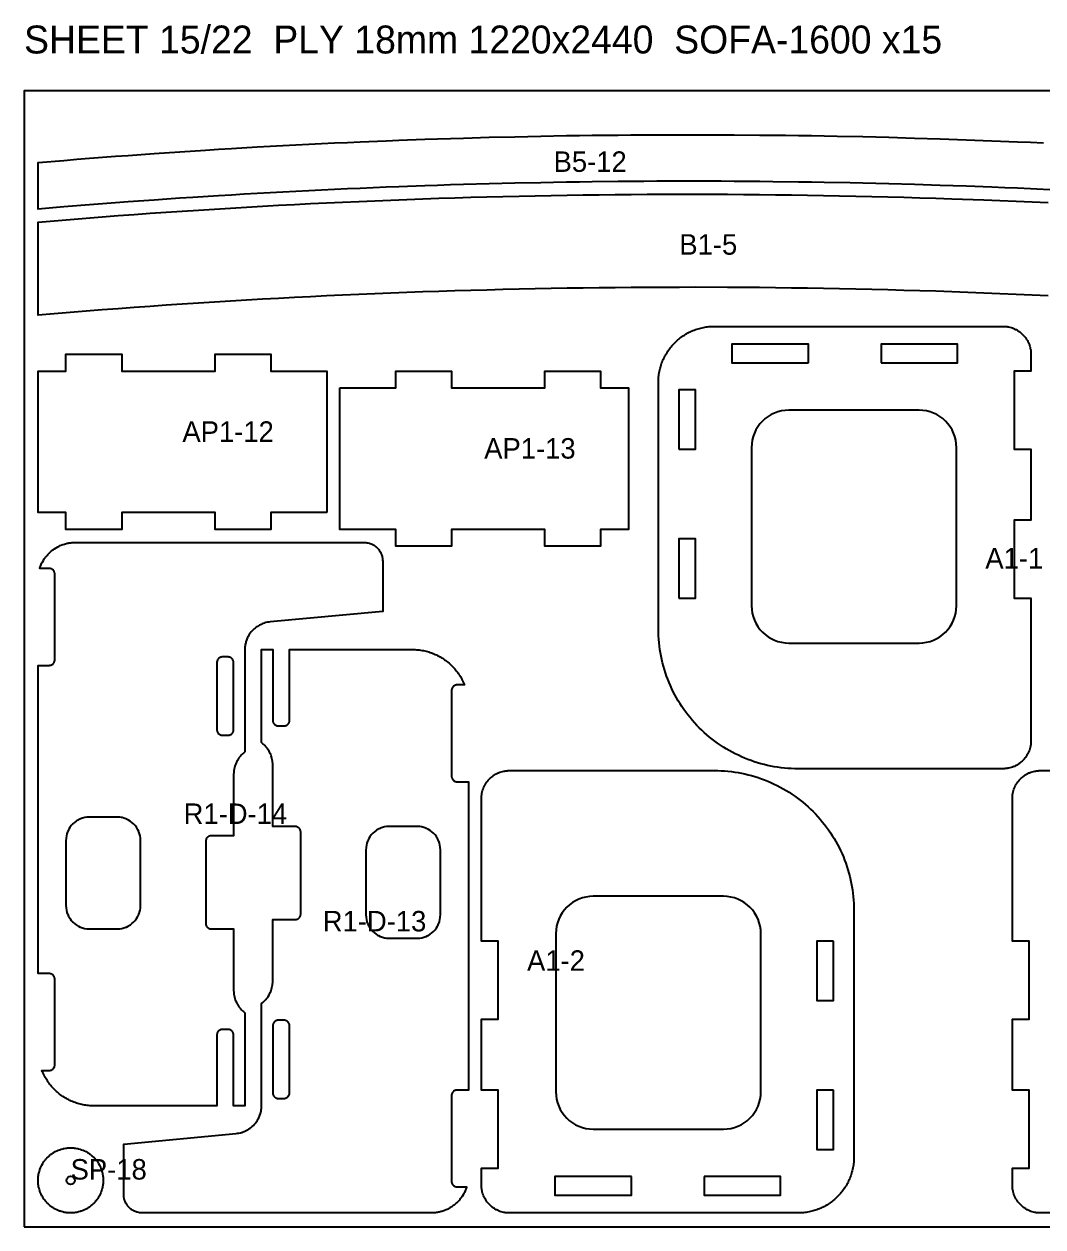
# Model space of a CAD drawing. Header units: millimetres. Extents: x 0 to 59980, y 0 to 1292.
# Drawn here: x 38360 to 39454, y 0 to 1292 of the extents above; entities that cross this region are included whole.
import ezdxf

# ---------------------------------------------------------------- set-up
doc = ezdxf.new("R2010")
doc.units = ezdxf.units.MM
for name, color, linetype in [('CUT_IN', 5, 'Continuous'), ('CUT_OUT', 1, 'Continuous'), ('DRILL', 3, 'Continuous'), ('LABEL', 7, 'Continuous'), ('SHEET', 8, 'Continuous')]:
    doc.layers.add(name, color=color, linetype=linetype)

msp = doc.modelspace()

# ---------------------------------------------------------------- linework, layer by layer
at = {"layer": 'CUT_IN'}
for points in [[(39202, 928), (39202, 948), (39120, 948), (39120, 928), (39202, 928)], [(39280, 928), (39362, 928), (39362, 948), (39280, 948), (39280, 928)], [(39063, 835), (39081, 835), (39081, 899), (39063, 899), (39063, 835)], [(39177.08, 876.81), (39173.2, 876.23), (39169.39, 875.28), (39165.69, 873.96), (39162.14, 872.28), (39158.78, 870.26), (39155.62, 867.92), (39152.72, 865.28), (39150.08, 862.38), (39147.74, 859.22), (39145.72, 855.86), (39144.04, 852.31), (39142.72, 848.61), (39141.77, 844.8), (39141.19, 840.92), (39141, 837), (39141, 667), (39141.19, 663.08), (39141.77, 659.2), (39142.72, 655.39), (39144.04, 651.69), (39145.72, 648.14), (39147.74, 644.78), (39150.08, 641.62), (39152.72, 638.72), (39155.62, 636.08), (39158.78, 633.74), (39162.14, 631.72), (39165.69, 630.04), (39169.39, 628.72), (39173.2, 627.77), (39177.08, 627.19), (39181, 627), (39321, 627), (39324.92, 627.19), (39328.8, 627.77), (39332.61, 628.72), (39336.31, 630.04), (39339.86, 631.72), (39343.22, 633.74), (39346.38, 636.08), (39349.28, 638.72), (39351.92, 641.62), (39354.26, 644.78), (39356.28, 648.14), (39357.96, 651.69), (39359.28, 655.39), (39360.23, 659.2), (39360.81, 663.08), (39361, 667), (39361, 837), (39360.81, 840.92), (39360.23, 844.8), (39359.28, 848.61), (39357.96, 852.31), (39356.28, 855.86), (39354.26, 859.22), (39351.92, 862.38), (39349.28, 865.28), (39346.38, 867.92), (39343.22, 870.26), (39339.86, 872.28), (39336.31, 873.96), (39332.61, 875.28), (39328.8, 876.23), (39324.92, 876.81), (39321, 877), (39181, 877), (39177.08, 876.81)], [(39063, 675), (39081, 675), (39081, 739), (39063, 739), (39063, 675)], [(38579.88, 528.07), (38580.46, 528.19), (38581.02, 528.36), (38581.57, 528.59), (38582.08, 528.86), (38582.57, 529.19), (38582.81, 529.37), (38583.03, 529.56), (38583.45, 529.98), (38583.64, 530.2), (38583.99, 530.68), (38584.29, 531.18), (38584.54, 531.71), (38584.74, 532.27), (38584.82, 532.55), (38584.94, 533.13), (38584.97, 533.42), (38585, 534.01), (38585, 606.01), (38584.97, 606.6), (38584.94, 606.89), (38584.82, 607.47), (38584.65, 608.03), (38584.54, 608.31), (38584.29, 608.84), (38584.15, 609.09), (38583.82, 609.58), (38583.64, 609.82), (38583.45, 610.04), (38583.03, 610.46), (38582.81, 610.65), (38582.33, 611), (38582.08, 611.16), (38581.83, 611.3), (38581.3, 611.55), (38581.02, 611.66), (38580.46, 611.83), (38579.88, 611.95), (38579.29, 612), (38573, 612.01), (38572.41, 611.98), (38572.12, 611.95), (38571.54, 611.83), (38570.98, 611.66), (38570.43, 611.43), (38569.92, 611.16), (38569.67, 611), (38569.19, 610.65), (38568.97, 610.46), (38568.76, 610.25), (38568.55, 610.04), (38568.36, 609.82), (38568.01, 609.34), (38567.85, 609.09), (38567.58, 608.58), (38567.35, 608.03), (38567.18, 607.47), (38567.06, 606.89), (38567.03, 606.6), (38567, 606.01), (38567, 534.01), (38567.03, 533.42), (38567.06, 533.13), (38567.18, 532.55), (38567.35, 531.99), (38567.46, 531.71), (38567.71, 531.18), (38568.01, 530.68), (38568.36, 530.2), (38568.55, 529.98), (38568.97, 529.56), (38569.19, 529.37), (38569.67, 529.02), (38569.92, 528.86), (38570.43, 528.59), (38570.98, 528.36), (38571.54, 528.19), (38572.12, 528.07), (38572.41, 528.04), (38573, 528.01), (38579, 528.01), (38579.59, 528.04), (38579.88, 528.07)], [(38471.78, 322.97), (38472.04, 323.11), (38473.64, 324.07), (38474.13, 324.4), (38475.86, 325.69), (38477.46, 327.13), (38477.88, 327.55), (38479.32, 329.15), (38480.78, 331.12), (38481.9, 332.97), (38482.17, 333.49), (38483.09, 335.45), (38483.2, 335.72), (38483.92, 337.75), (38484, 338.04), (38484.51, 340.13), (38484.84, 342.27), (38484.89, 342.85), (38485, 345.16), (38485, 414.86), (38484.87, 417.46), (38484.84, 417.75), (38484.51, 419.89), (38483.92, 422.27), (38483.2, 424.3), (38483.09, 424.57), (38482.17, 426.53), (38481.9, 427.05), (38480.94, 428.65), (38480.61, 429.14), (38479.32, 430.87), (38477.88, 432.47), (38477.46, 432.89), (38475.86, 434.33), (38473.89, 435.79), (38472.04, 436.91), (38471.52, 437.18), (38469.83, 437.98), (38469.29, 438.21), (38467.26, 438.93), (38465.16, 439.46), (38464.59, 439.57), (38462.74, 439.85), (38462.16, 439.9), (38459.85, 440.01), (38430.15, 440.01), (38427.55, 439.88), (38427.26, 439.85), (38425.12, 439.52), (38422.74, 438.93), (38420.71, 438.21), (38420.44, 438.1), (38418.48, 437.18), (38417.96, 436.91), (38416.36, 435.95), (38415.87, 435.62), (38414.14, 434.33), (38412.54, 432.89), (38412.12, 432.47), (38410.68, 430.87), (38409.22, 428.9), (38408.1, 427.05), (38407.83, 426.53), (38406.91, 424.57), (38406.8, 424.3), (38406.08, 422.27), (38406, 421.98), (38405.49, 419.89), (38405.16, 417.75), (38405.11, 417.17), (38405, 414.86), (38405, 345.16), (38405.13, 342.56), (38405.16, 342.27), (38405.49, 340.13), (38406.08, 337.75), (38406.8, 335.72), (38406.91, 335.45), (38407.83, 333.49), (38408.1, 332.97), (38409.06, 331.37), (38409.39, 330.88), (38410.68, 329.15), (38412.12, 327.55), (38412.54, 327.13), (38414.14, 325.69), (38416.11, 324.23), (38417.96, 323.11), (38418.48, 322.84), (38420.17, 322.04), (38420.71, 321.81), (38422.74, 321.09), (38424.84, 320.56), (38425.41, 320.45), (38427.26, 320.17), (38427.84, 320.12), (38430.15, 320.01), (38459.85, 320.01), (38462.45, 320.14), (38462.74, 320.17), (38464.88, 320.5), (38467.26, 321.09), (38469.29, 321.81), (38469.83, 322.04), (38471.78, 322.97)], [(38740.22, 427.03), (38739.96, 426.89), (38738.36, 425.93), (38737.87, 425.6), (38736.14, 424.31), (38734.54, 422.87), (38734.12, 422.45), (38732.68, 420.85), (38731.22, 418.88), (38730.1, 417.03), (38729.83, 416.51), (38728.91, 414.55), (38728.8, 414.28), (38728.08, 412.25), (38728, 411.96), (38727.49, 409.87), (38727.16, 407.73), (38727.11, 407.15), (38727, 404.84), (38727, 335.14), (38727.13, 332.54), (38727.16, 332.25), (38727.49, 330.11), (38728.08, 327.73), (38728.8, 325.7), (38728.91, 325.43), (38729.83, 323.47), (38730.1, 322.95), (38731.06, 321.35), (38731.39, 320.86), (38732.68, 319.13), (38734.12, 317.53), (38734.54, 317.11), (38736.14, 315.67), (38738.11, 314.21), (38739.96, 313.09), (38740.48, 312.82), (38742.17, 312.02), (38742.71, 311.79), (38744.74, 311.07), (38746.84, 310.54), (38747.41, 310.43), (38749.26, 310.15), (38749.84, 310.1), (38752.15, 309.99), (38781.85, 309.99), (38784.45, 310.12), (38784.74, 310.15), (38786.88, 310.48), (38789.26, 311.07), (38791.29, 311.79), (38791.56, 311.9), (38793.52, 312.82), (38794.04, 313.09), (38795.64, 314.05), (38796.13, 314.38), (38797.86, 315.67), (38799.46, 317.11), (38799.88, 317.53), (38801.32, 319.13), (38802.78, 321.1), (38803.9, 322.95), (38804.17, 323.47), (38805.09, 325.43), (38805.2, 325.7), (38805.92, 327.73), (38806, 328.02), (38806.51, 330.11), (38806.84, 332.25), (38806.89, 332.83), (38807, 335.14), (38807, 404.84), (38806.87, 407.44), (38806.84, 407.73), (38806.51, 409.87), (38805.92, 412.25), (38805.2, 414.28), (38805.09, 414.55), (38804.17, 416.51), (38803.9, 417.03), (38802.94, 418.63), (38802.61, 419.12), (38801.32, 420.85), (38799.88, 422.45), (38799.46, 422.87), (38797.86, 424.31), (38795.89, 425.77), (38794.04, 426.89), (38793.52, 427.16), (38791.83, 427.96), (38791.29, 428.19), (38789.26, 428.91), (38787.16, 429.44), (38786.59, 429.55), (38784.74, 429.83), (38784.16, 429.88), (38781.85, 429.99), (38752.15, 429.99), (38749.55, 429.86), (38749.26, 429.83), (38747.12, 429.5), (38744.74, 428.91), (38742.71, 428.19), (38742.17, 427.96), (38740.22, 427.03)], [(39114.92, 105.19), (39118.8, 105.77), (39122.61, 106.72), (39126.31, 108.04), (39129.86, 109.72), (39133.22, 111.74), (39136.38, 114.08), (39139.28, 116.72), (39141.92, 119.62), (39144.26, 122.78), (39146.28, 126.14), (39147.96, 129.69), (39149.28, 133.39), (39150.23, 137.2), (39150.81, 141.08), (39151, 145), (39151, 315), (39150.81, 318.92), (39150.23, 322.8), (39149.28, 326.61), (39147.96, 330.31), (39146.28, 333.86), (39144.26, 337.22), (39141.92, 340.38), (39139.28, 343.28), (39136.38, 345.92), (39133.22, 348.26), (39129.86, 350.28), (39126.31, 351.96), (39122.61, 353.28), (39118.8, 354.23), (39114.92, 354.81), (39111, 355), (38971, 355), (38967.08, 354.81), (38963.2, 354.23), (38959.39, 353.28), (38955.69, 351.96), (38952.14, 350.28), (38948.78, 348.26), (38945.62, 345.92), (38942.72, 343.28), (38940.08, 340.38), (38937.74, 337.22), (38935.72, 333.86), (38934.04, 330.31), (38932.72, 326.61), (38931.77, 322.8), (38931.19, 318.92), (38931, 315), (38931, 145), (38931.19, 141.08), (38931.77, 137.2), (38932.72, 133.39), (38934.04, 129.69), (38935.72, 126.14), (38937.74, 122.78), (38940.08, 119.62), (38942.72, 116.72), (38945.62, 114.08), (38948.78, 111.74), (38952.14, 109.72), (38955.69, 108.04), (38959.39, 106.72), (38963.2, 105.77), (38967.08, 105.19), (38971, 105), (39111, 105), (39114.92, 105.19)], [(39229, 307), (39211, 307), (39211, 243), (39229, 243), (39229, 307)], [(38632.12, 221.93), (38631.54, 221.81), (38630.98, 221.64), (38630.43, 221.41), (38629.92, 221.14), (38629.43, 220.81), (38629.19, 220.63), (38628.97, 220.44), (38628.55, 220.02), (38628.36, 219.8), (38628.01, 219.32), (38627.71, 218.82), (38627.46, 218.29), (38627.26, 217.73), (38627.18, 217.45), (38627.06, 216.87), (38627.03, 216.58), (38627, 215.99), (38627, 143.99), (38627.03, 143.4), (38627.06, 143.11), (38627.18, 142.53), (38627.35, 141.97), (38627.46, 141.69), (38627.71, 141.16), (38627.85, 140.91), (38628.18, 140.42), (38628.36, 140.18), (38628.55, 139.96), (38628.97, 139.54), (38629.19, 139.35), (38629.67, 139), (38629.92, 138.84), (38630.17, 138.7), (38630.7, 138.45), (38630.98, 138.34), (38631.54, 138.17), (38632.12, 138.05), (38632.71, 138), (38639, 137.99), (38639.59, 138.02), (38639.88, 138.05), (38640.46, 138.17), (38641.02, 138.34), (38641.57, 138.57), (38642.08, 138.84), (38642.33, 139), (38642.81, 139.35), (38643.03, 139.54), (38643.24, 139.75), (38643.45, 139.96), (38643.64, 140.18), (38643.99, 140.66), (38644.15, 140.91), (38644.42, 141.42), (38644.65, 141.97), (38644.82, 142.53), (38644.94, 143.11), (38644.97, 143.4), (38645, 143.99), (38645, 215.99), (38644.97, 216.58), (38644.94, 216.87), (38644.82, 217.45), (38644.65, 218.01), (38644.54, 218.29), (38644.29, 218.82), (38643.99, 219.32), (38643.64, 219.8), (38643.45, 220.02), (38643.03, 220.44), (38642.81, 220.63), (38642.33, 220.98), (38642.08, 221.14), (38641.57, 221.41), (38641.02, 221.64), (38640.46, 221.81), (38639.88, 221.93), (38639.59, 221.96), (38639, 221.99), (38633, 221.99), (38632.41, 221.96), (38632.12, 221.93)], [(39229, 147), (39211, 147), (39211, 83), (39229, 83), (39229, 147)], [(39012, 54), (38930, 54), (38930, 34), (39012, 34), (39012, 54)], [(39090, 54), (39090, 34), (39172, 34), (39172, 54), (39090, 54)]]:
    msp.add_lwpolyline(points, close=True, dxfattribs=at)
at = {"layer": 'CUT_OUT'}
for points in [[(39468.16, 1113.31), (39440.49, 1114.6), (39426.65, 1115.21), (39412.81, 1115.79), (39398.98, 1116.35), (39371.3, 1117.41), (39343.62, 1118.37), (39315.95, 1119.24), (39288.27, 1120.01), (39274.44, 1120.36), (39260.6, 1120.69), (39246.76, 1120.99), (39219.09, 1121.53), (39205.25, 1121.77), (39191.41, 1121.98), (39163.74, 1122.33), (39149.9, 1122.47), (39136.06, 1122.58), (39122.23, 1122.68), (39108.39, 1122.75), (39080.71, 1122.82), (39066.88, 1122.82), (39039.2, 1122.75), (39025.36, 1122.68), (39011.52, 1122.58), (38997.69, 1122.46), (38970.01, 1122.16), (38956.17, 1121.97), (38942.34, 1121.76), (38928.5, 1121.52), (38914.66, 1121.27), (38886.99, 1120.68), (38859.31, 1120), (38831.64, 1119.22), (38817.8, 1118.8), (38803.96, 1118.36), (38790.12, 1117.89), (38762.45, 1116.88), (38748.61, 1116.34), (38720.94, 1115.19), (38707.1, 1114.58), (38679.42, 1113.29), (38665.59, 1112.61), (38651.75, 1111.9), (38637.91, 1111.18), (38624.08, 1110.43), (38596.4, 1108.85), (38582.56, 1108.03), (38568.72, 1107.19), (38541.05, 1105.43), (38527.21, 1104.52), (38513.38, 1103.58), (38499.54, 1102.62), (38471.86, 1100.62), (38458.03, 1099.59), (38444.19, 1098.53), (38430.35, 1097.46), (38402.67, 1095.23), (38375, 1092.91), (38375, 1142.91), (38402.67, 1145.23), (38416.51, 1146.35), (38430.35, 1147.46), (38458.03, 1149.59), (38471.86, 1150.62), (38499.54, 1152.62), (38527.21, 1154.52), (38554.89, 1156.32), (38568.72, 1157.19), (38582.56, 1158.03), (38610.24, 1159.65), (38624.08, 1160.43), (38637.91, 1161.18), (38665.59, 1162.61), (38679.42, 1163.29), (38693.26, 1163.94), (38707.1, 1164.58), (38720.94, 1165.19), (38748.61, 1166.34), (38762.45, 1166.88), (38790.12, 1167.89), (38803.96, 1168.36), (38817.8, 1168.8), (38831.64, 1169.22), (38859.31, 1170), (38886.99, 1170.68), (38914.66, 1171.27), (38942.34, 1171.76), (38956.17, 1171.97), (38970.01, 1172.16), (38997.69, 1172.46), (39011.52, 1172.58), (39025.36, 1172.68), (39039.2, 1172.75), (39053.04, 1172.79), (39066.88, 1172.82), (39080.71, 1172.82), (39108.39, 1172.75), (39122.23, 1172.68), (39149.9, 1172.47), (39163.74, 1172.33), (39177.58, 1172.16), (39191.41, 1171.98), (39205.25, 1171.77), (39219.09, 1171.53), (39232.92, 1171.27), (39260.6, 1170.69), (39274.44, 1170.36), (39288.27, 1170.01), (39315.95, 1169.24), (39343.62, 1168.37), (39371.3, 1167.41), (39398.98, 1166.35), (39426.65, 1165.21), (39440.49, 1164.6), (39454.32, 1163.96)], [(39459.39, 999.82), (39442.18, 1000.61), (39424.96, 1001.37), (39407.75, 1002.09), (39390.54, 1002.78), (39356.11, 1004.04), (39338.9, 1004.61), (39321.69, 1005.15), (39304.48, 1005.66), (39287.26, 1006.13), (39270.05, 1006.56), (39252.84, 1006.95), (39235.62, 1007.31), (39218.41, 1007.63), (39201.2, 1007.92), (39183.99, 1008.17), (39166.77, 1008.38), (39149.56, 1008.56), (39132.35, 1008.7), (39115.14, 1008.81), (39080.71, 1008.91), (39063.5, 1008.9), (39046.29, 1008.86), (39029.08, 1008.79), (39011.86, 1008.67), (38994.65, 1008.52), (38977.44, 1008.34), (38960.23, 1008.12), (38943.01, 1007.86), (38925.8, 1007.57), (38891.38, 1006.87), (38874.16, 1006.46), (38856.95, 1006.03), (38839.74, 1005.55), (38822.52, 1005.04), (38805.31, 1004.49), (38788.1, 1003.91), (38753.67, 1002.63), (38719.25, 1001.21), (38702.04, 1000.44), (38684.83, 999.64), (38667.61, 998.8), (38650.4, 997.92), (38633.19, 997.01), (38615.97, 996.07), (38598.76, 995.08), (38581.55, 994.06), (38564.34, 993.01), (38547.12, 991.91), (38529.91, 990.79), (38512.7, 989.62), (38495.49, 988.42), (38478.28, 987.18), (38461.06, 985.91), (38443.85, 984.6), (38426.64, 983.25), (38409.42, 981.87), (38392.21, 980.45), (38375, 979), (38375, 1079), (38392.21, 1080.45), (38409.42, 1081.87), (38426.64, 1083.25), (38443.85, 1084.6), (38461.06, 1085.91), (38478.28, 1087.18), (38495.49, 1088.42), (38512.7, 1089.62), (38529.91, 1090.79), (38547.12, 1091.91), (38564.34, 1093.01), (38581.55, 1094.06), (38598.76, 1095.08), (38615.97, 1096.07), (38633.19, 1097.01), (38650.4, 1097.92), (38667.61, 1098.8), (38684.83, 1099.64), (38702.04, 1100.44), (38719.25, 1101.21), (38753.67, 1102.63), (38788.1, 1103.91), (38805.31, 1104.49), (38822.52, 1105.04), (38839.74, 1105.55), (38856.95, 1106.03), (38874.16, 1106.46), (38891.38, 1106.87), (38925.8, 1107.57), (38943.01, 1107.86), (38960.23, 1108.12), (38977.44, 1108.34), (38994.65, 1108.52), (39011.86, 1108.67), (39029.08, 1108.79), (39046.29, 1108.86), (39063.5, 1108.9), (39080.71, 1108.91), (39115.14, 1108.81), (39132.35, 1108.7), (39149.56, 1108.56), (39166.77, 1108.38), (39183.99, 1108.17), (39201.2, 1107.92), (39218.41, 1107.63), (39235.62, 1107.31), (39252.84, 1106.95), (39270.05, 1106.56), (39287.26, 1106.13), (39304.48, 1105.66), (39321.69, 1105.15), (39338.9, 1104.61), (39356.11, 1104.04), (39390.54, 1102.78), (39407.75, 1102.09), (39424.96, 1101.37), (39442.18, 1100.61), (39459.39, 1099.82)], [(39761, 15), (39450.26, 15.01), (39448.79, 15.08), (39448.06, 15.14), (39446.6, 15.32), (39445.87, 15.44), (39445.15, 15.58), (39443.71, 15.9), (39442.29, 16.29), (39440.89, 16.75), (39439.52, 17.28), (39438.84, 17.57), (39438.17, 17.88), (39437.51, 18.2), (39436.86, 18.54), (39435.58, 19.27), (39434.95, 19.65), (39434.33, 20.06), (39433.13, 20.9), (39432.54, 21.35), (39431.4, 22.28), (39430.31, 23.27), (39429.27, 24.31), (39428.28, 25.4), (39427.35, 26.54), (39426.9, 27.13), (39426.47, 27.73), (39425.65, 28.95), (39424.9, 30.21), (39424.54, 30.86), (39424.2, 31.51), (39423.88, 32.17), (39423.57, 32.84), (39423.28, 33.52), (39422.75, 34.89), (39422.51, 35.59), (39422.29, 36.29), (39421.9, 37.71), (39421.73, 38.43), (39421.44, 39.87), (39421.32, 40.6), (39421.14, 42.06), (39421.08, 42.79), (39421.01, 44.26), (39421, 63), (39439, 63), (39439, 147), (39421, 147), (39421, 223), (39439, 223), (39439, 307), (39421, 307), (39421, 460), (39421.01, 460.74), (39421.08, 462.21), (39421.08, 462.21), (39421.14, 462.94), (39421.32, 464.4), (39421.44, 465.13), (39421.58, 465.85), (39421.9, 467.29), (39422.29, 468.71), (39422.75, 470.11), (39423.28, 471.48), (39423.57, 472.16), (39424.2, 473.49), (39424.54, 474.14), (39425.27, 475.42), (39425.65, 476.05), (39426.06, 476.67), (39426.9, 477.87), (39427.35, 478.46), (39428.28, 479.6), (39429.27, 480.69), (39430.31, 481.73), (39431.4, 482.72), (39432.54, 483.65), (39433.13, 484.1), (39433.73, 484.53), (39434.95, 485.35), (39436.21, 486.1), (39437.51, 486.8), (39438.84, 487.43), (39439.52, 487.72), (39440.89, 488.25), (39442.29, 488.71), (39443.71, 489.1), (39445.15, 489.42), (39445.87, 489.56), (39446.6, 489.68), (39448.06, 489.86), (39448.79, 489.92), (39449.53, 489.96), (39450.26, 489.99), (39451, 490), (39671, 490)]]:
    msp.add_lwpolyline(points, dxfattribs=at)
for points in [[(39440.92, 519.79), (39440.86, 519.06), (39440.68, 517.6), (39440.56, 516.87), (39440.42, 516.15), (39440.1, 514.71), (39439.71, 513.29), (39439.25, 511.89), (39438.72, 510.52), (39438.43, 509.84), (39437.8, 508.51), (39437.46, 507.86), (39436.73, 506.58), (39436.35, 505.95), (39435.94, 505.33), (39435.1, 504.13), (39434.65, 503.54), (39433.72, 502.4), (39432.73, 501.31), (39431.69, 500.27), (39430.6, 499.28), (39429.46, 498.35), (39428.87, 497.9), (39428.27, 497.47), (39427.05, 496.65), (39425.79, 495.9), (39424.49, 495.2), (39423.16, 494.57), (39422.48, 494.28), (39421.11, 493.75), (39419.71, 493.29), (39418.29, 492.9), (39416.85, 492.58), (39416.13, 492.44), (39415.4, 492.32), (39413.94, 492.14), (39413.21, 492.08), (39412.47, 492.04), (39411.74, 492.01), (39411, 492), (39191, 492), (39187.32, 492.05), (39183.64, 492.18), (39179.97, 492.41), (39176.3, 492.72), (39172.64, 493.13), (39168.99, 493.62), (39165.36, 494.21), (39161.74, 494.88), (39158.13, 495.64), (39154.55, 496.5), (39150.99, 497.43), (39147.46, 498.46), (39143.95, 499.57), (39140.47, 500.77), (39137.02, 502.05), (39133.6, 503.42), (39130.21, 504.87), (39126.87, 506.4), (39123.56, 508.02), (39120.29, 509.71), (39117.07, 511.49), (39113.88, 513.34), (39110.75, 515.27), (39107.66, 517.28), (39104.63, 519.36), (39101.65, 521.52), (39098.72, 523.75), (39095.84, 526.05), (39093.02, 528.42), (39090.27, 530.86), (39087.57, 533.36), (39084.93, 535.93), (39082.36, 538.57), (39079.86, 541.27), (39077.42, 544.02), (39075.05, 546.84), (39072.75, 549.72), (39070.52, 552.65), (39068.36, 555.63), (39066.28, 558.66), (39064.27, 561.75), (39062.34, 564.88), (39060.49, 568.07), (39058.71, 571.29), (39057.02, 574.56), (39055.4, 577.87), (39053.87, 581.21), (39052.42, 584.6), (39051.05, 588.02), (39049.77, 591.47), (39048.57, 594.95), (39047.46, 598.46), (39046.43, 601.99), (39045.5, 605.55), (39044.64, 609.13), (39043.88, 612.74), (39043.21, 616.36), (39042.62, 619.99), (39042.13, 623.64), (39041.72, 627.3), (39041.41, 630.97), (39041.18, 634.64), (39041.05, 638.32), (39041, 642), (39041, 907), (39041.02, 908.47), (39041.07, 909.94), (39041.16, 911.41), (39041.29, 912.88), (39041.45, 914.34), (39041.65, 915.8), (39041.88, 917.26), (39042.15, 918.71), (39042.46, 920.15), (39042.8, 921.58), (39043.17, 923), (39043.58, 924.42), (39044.03, 925.82), (39044.51, 927.21), (39045.02, 928.59), (39045.57, 929.96), (39046.15, 931.31), (39046.76, 932.65), (39047.41, 933.98), (39048.08, 935.28), (39048.79, 936.57), (39049.54, 937.85), (39050.31, 939.1), (39051.11, 940.33), (39051.94, 941.55), (39052.81, 942.74), (39053.7, 943.91), (39054.62, 945.06), (39055.57, 946.19), (39056.54, 947.29), (39057.55, 948.37), (39058.57, 949.43), (39059.63, 950.45), (39060.71, 951.46), (39061.81, 952.43), (39062.94, 953.38), (39064.09, 954.3), (39065.26, 955.19), (39066.45, 956.06), (39067.67, 956.89), (39068.9, 957.69), (39070.15, 958.46), (39071.43, 959.21), (39072.72, 959.92), (39074.02, 960.59), (39075.35, 961.24), (39076.69, 961.85), (39078.04, 962.43), (39079.41, 962.98), (39080.79, 963.49), (39082.18, 963.97), (39083.58, 964.42), (39085, 964.83), (39086.42, 965.2), (39087.85, 965.54), (39089.29, 965.85), (39090.74, 966.12), (39092.2, 966.35), (39093.66, 966.55), (39095.12, 966.71), (39096.59, 966.84), (39098.06, 966.93), (39099.53, 966.98), (39101, 967), (39411.74, 966.99), (39413.21, 966.92), (39413.94, 966.86), (39415.4, 966.68), (39416.13, 966.56), (39416.85, 966.42), (39418.29, 966.1), (39419.71, 965.71), (39421.11, 965.25), (39422.48, 964.72), (39423.16, 964.43), (39423.83, 964.12), (39424.49, 963.8), (39425.14, 963.46), (39426.42, 962.73), (39427.05, 962.35), (39427.67, 961.94), (39428.87, 961.1), (39429.46, 960.65), (39430.6, 959.72), (39431.69, 958.73), (39432.73, 957.69), (39433.72, 956.6), (39434.65, 955.46), (39435.1, 954.87), (39435.53, 954.27), (39436.35, 953.05), (39437.1, 951.79), (39437.46, 951.14), (39437.8, 950.49), (39438.12, 949.83), (39438.43, 949.16), (39438.72, 948.48), (39439.25, 947.11), (39439.49, 946.41), (39439.71, 945.71), (39440.1, 944.29), (39440.27, 943.57), (39440.56, 942.13), (39440.68, 941.4), (39440.86, 939.94), (39440.92, 939.21), (39440.99, 937.74), (39441, 919), (39423, 919), (39423, 835), (39441, 835), (39441, 759), (39423, 759), (39423, 675), (39441, 675), (39441, 522), (39440.99, 521.26), (39440.92, 519.79)], [(38685, 767), (38625, 767), (38625, 749), (38565, 749), (38565, 767), (38465, 767), (38465, 749), (38405, 749), (38405, 767), (38375, 767), (38375, 919), (38405, 919), (38405, 937), (38465, 937), (38465, 919), (38565, 919), (38565, 937), (38625, 937), (38625, 919), (38685, 919), (38685, 767)], [(38699, 901), (38759, 901), (38759, 919), (38819, 919), (38819, 901), (38919, 901), (38919, 919), (38979, 919), (38979, 901), (39009, 901), (39009, 749), (38979, 749), (38979, 731), (38919, 731), (38919, 749), (38819, 749), (38819, 731), (38759, 731), (38759, 749), (38699, 749), (38699, 901)], [(38622.88, 649.47), (38621.42, 649.23), (38619.69, 648.85), (38618.55, 648.54), (38618.27, 648.45), (38616.87, 647.99), (38615.76, 647.57), (38614.41, 646.98), (38612.82, 646.19), (38611.54, 645.46), (38610.54, 644.83), (38609.32, 643.99), (38608.15, 643.09), (38607.02, 642.13), (38605.74, 640.91), (38604.92, 640.06), (38603.95, 638.95), (38602.85, 637.55), (38602.17, 636.59), (38601.37, 635.35), (38600.64, 634.07), (38599.97, 632.75), (38599.24, 631.13), (38598.82, 630.03), (38598.26, 628.35), (38597.94, 627.21), (38597.55, 625.48), (38597.35, 624.31), (38597.13, 622.56), (38597.03, 621.08), (38597, 619.83), (38596.99, 510.02), (38595.55, 508.85), (38594.48, 507.89), (38593.45, 506.89), (38592.29, 505.62), (38591.38, 504.51), (38590.69, 503.59), (38589.88, 502.41), (38588.98, 500.94), (38588.43, 499.94), (38587.68, 498.39), (38587.22, 497.34), (38586.71, 496), (38586.27, 494.64), (38585.82, 492.98), (38585.52, 491.57), (38585.29, 490.16), (38585.15, 489.02), (38585.04, 487.59), (38585, 486.09), (38585, 420.01), (38561, 420.01), (38560.41, 419.98), (38560.12, 419.95), (38559.54, 419.83), (38558.98, 419.66), (38558.43, 419.43), (38557.92, 419.16), (38557.67, 419), (38557.19, 418.65), (38556.97, 418.46), (38556.76, 418.25), (38556.55, 418.04), (38556.36, 417.82), (38556.01, 417.34), (38555.85, 417.09), (38555.58, 416.58), (38555.35, 416.03), (38555.18, 415.47), (38555.06, 414.89), (38555.03, 414.6), (38555, 414.01), (38555, 326.01), (38555.03, 325.42), (38555.06, 325.13), (38555.18, 324.55), (38555.26, 324.27), (38555.46, 323.71), (38555.71, 323.18), (38555.85, 322.93), (38556.01, 322.68), (38556.36, 322.2), (38556.55, 321.98), (38556.97, 321.56), (38557.19, 321.37), (38557.67, 321.02), (38557.92, 320.86), (38558.43, 320.59), (38558.98, 320.36), (38559.26, 320.27), (38559.54, 320.19), (38560.12, 320.07), (38560.41, 320.04), (38561, 320.01), (38585, 320.01), (38585, 253.93), (38585.04, 252.43), (38585.15, 251), (38585.29, 249.86), (38585.52, 248.45), (38585.82, 247.04), (38586.27, 245.38), (38586.71, 244.02), (38587.22, 242.68), (38587.68, 241.63), (38588.43, 240.08), (38588.98, 239.08), (38589.88, 237.61), (38590.69, 236.43), (38591.38, 235.51), (38592.29, 234.4), (38593.45, 233.13), (38594.48, 232.13), (38595.55, 231.17), (38596.99, 230), (38596.99, 130.02), (38585, 130.01), (38584.99, 206.3), (38584.94, 206.89), (38584.82, 207.47), (38584.65, 208.03), (38584.42, 208.58), (38584.15, 209.09), (38583.82, 209.58), (38583.64, 209.82), (38583.45, 210.04), (38583.03, 210.46), (38582.81, 210.65), (38582.33, 211), (38581.83, 211.3), (38581.3, 211.55), (38580.74, 211.75), (38580.46, 211.83), (38579.88, 211.95), (38579.59, 211.98), (38579, 212.01), (38572.71, 212), (38572.12, 211.95), (38571.54, 211.83), (38570.98, 211.66), (38570.7, 211.55), (38570.43, 211.43), (38569.92, 211.16), (38569.43, 210.83), (38569.19, 210.65), (38568.97, 210.46), (38568.55, 210.04), (38568.36, 209.82), (38568.01, 209.34), (38567.85, 209.09), (38567.71, 208.84), (38567.46, 208.31), (38567.35, 208.03), (38567.18, 207.47), (38567.06, 206.89), (38567.03, 206.6), (38567, 206.01), (38567, 130.01), (38434.98, 130.01), (38433.49, 130.03), (38432.02, 130.08), (38430.62, 130.17), (38429.08, 130.3), (38427.69, 130.46), (38426.23, 130.65), (38424.71, 130.9), (38423.26, 131.17), (38421.89, 131.46), (38420.46, 131.8), (38418.96, 132.19), (38417.55, 132.6), (38416.14, 133.05), (38414.75, 133.53), (38413.37, 134.04), (38412.07, 134.56), (38410.65, 135.17), (38409.31, 135.79), (38407.99, 136.43), (38406.68, 137.11), (38405.39, 137.82), (38404.12, 138.57), (38402.93, 139.3), (38401.7, 140.1), (38400.48, 140.93), (38399.23, 141.84), (38398.06, 142.73), (38396.91, 143.65), (38395.78, 144.6), (38394.73, 145.53), (38393.65, 146.53), (38392.6, 147.56), (38391.52, 148.66), (38390.52, 149.74), (38389.59, 150.79), (38388.64, 151.92), (38387.72, 153.07), (38386.83, 154.24), (38385.92, 155.49), (38385.09, 156.71), (38384.29, 157.94), (38383.56, 159.13), (38382.81, 160.4), (38382.1, 161.69), (38381.42, 163), (38380.78, 164.32), (38380.16, 165.66), (38379.55, 167.08), (38379.19, 168.01), (38387.29, 168.02), (38387.88, 168.07), (38388.46, 168.19), (38389.02, 168.36), (38389.3, 168.47), (38389.83, 168.72), (38390.33, 169.02), (38390.81, 169.37), (38391.03, 169.56), (38391.45, 169.98), (38391.64, 170.2), (38391.99, 170.68), (38392.15, 170.93), (38392.42, 171.44), (38392.54, 171.71), (38392.65, 171.99), (38392.82, 172.55), (38392.94, 173.13), (38392.97, 173.42), (38393, 174.01), (38393, 266.01), (38392.97, 266.6), (38392.94, 266.89), (38392.82, 267.47), (38392.74, 267.75), (38392.65, 268.03), (38392.42, 268.58), (38392.15, 269.09), (38391.99, 269.34), (38391.64, 269.82), (38391.45, 270.04), (38391.03, 270.46), (38390.81, 270.65), (38390.33, 271), (38390.08, 271.16), (38389.83, 271.3), (38389.3, 271.55), (38389.02, 271.66), (38388.46, 271.83), (38387.88, 271.95), (38387.59, 271.98), (38387, 272.01), (38375, 272.01), (38375, 603.01), (38387, 603.01), (38387.59, 603.04), (38387.88, 603.07), (38388.46, 603.19), (38389.02, 603.36), (38389.57, 603.59), (38390.08, 603.86), (38390.33, 604.02), (38390.81, 604.37), (38391.03, 604.56), (38391.45, 604.98), (38391.64, 605.2), (38391.99, 605.68), (38392.15, 605.93), (38392.42, 606.44), (38392.65, 606.99), (38392.74, 607.27), (38392.82, 607.55), (38392.94, 608.13), (38392.97, 608.42), (38393, 609.01), (38393, 701.01), (38392.97, 701.6), (38392.94, 701.89), (38392.82, 702.47), (38392.74, 702.75), (38392.65, 703.03), (38392.42, 703.58), (38392.15, 704.09), (38391.99, 704.34), (38391.64, 704.82), (38391.45, 705.04), (38391.03, 705.46), (38390.81, 705.65), (38390.33, 706), (38390.08, 706.16), (38389.83, 706.3), (38389.3, 706.55), (38388.74, 706.75), (38388.46, 706.83), (38387.88, 706.95), (38387.59, 706.98), (38387, 707.01), (38376.85, 707.01), (38377.03, 707.59), (38377.35, 708.52), (38377.69, 709.44), (38378.03, 710.28), (38378.42, 711.19), (38379.25, 712.96), (38379.74, 713.9), (38380.71, 715.61), (38381.76, 717.26), (38382.89, 718.87), (38383.44, 719.59), (38384.1, 720.41), (38384.69, 721.11), (38385.39, 721.9), (38386.06, 722.62), (38386.69, 723.27), (38387.39, 723.95), (38388.11, 724.62), (38388.9, 725.32), (38389.6, 725.91), (38390.42, 726.57), (38391.14, 727.12), (38392.75, 728.25), (38394.4, 729.3), (38396.11, 730.27), (38397.05, 730.76), (38397.86, 731.15), (38398.82, 731.59), (38400.57, 732.32), (38401.49, 732.66), (38403.35, 733.28), (38404.37, 733.57), (38406.27, 734.05), (38407.23, 734.25), (38408.2, 734.43), (38409.09, 734.57), (38410.14, 734.71), (38411.12, 734.82), (38412.02, 734.9), (38413.98, 735), (38725.98, 734.99), (38726.47, 734.96), (38727.45, 734.86), (38728.42, 734.72), (38728.9, 734.63), (38730.33, 734.29), (38730.81, 734.15), (38731.74, 733.84), (38732.65, 733.49), (38733.55, 733.09), (38734.43, 732.65), (38734.86, 732.41), (38735.7, 731.91), (38736.52, 731.36), (38737.3, 730.78), (38737.69, 730.47), (38738.43, 729.83), (38738.79, 729.49), (38739.14, 729.15), (38739.82, 728.44), (38740.46, 727.7), (38740.77, 727.31), (38741.35, 726.53), (38741.9, 725.71), (38742.64, 724.44), (38743.08, 723.56), (38743.48, 722.66), (38743.66, 722.21), (38743.83, 721.75), (38744.14, 720.82), (38744.4, 719.87), (38744.62, 718.91), (38744.71, 718.43), (38744.85, 717.46), (38744.95, 716.48), (38744.98, 715.99), (38745, 715.01), (38745, 660.95), (38624.27, 649.63), (38622.88, 649.47)], [(38589.12, 100.53), (38590.58, 100.77), (38592.31, 101.15), (38593.45, 101.46), (38593.73, 101.55), (38595.13, 102.01), (38596.24, 102.43), (38597.59, 103.02), (38599.18, 103.81), (38600.46, 104.54), (38601.46, 105.17), (38602.68, 106.01), (38603.85, 106.91), (38604.98, 107.87), (38606.26, 109.09), (38607.08, 109.94), (38608.05, 111.05), (38609.15, 112.45), (38609.83, 113.41), (38610.63, 114.65), (38611.36, 115.93), (38612.03, 117.25), (38612.76, 118.87), (38613.18, 119.97), (38613.74, 121.65), (38614.06, 122.79), (38614.45, 124.52), (38614.65, 125.69), (38614.87, 127.44), (38614.97, 128.92), (38615, 130.17), (38615.01, 239.98), (38616.45, 241.15), (38617.52, 242.11), (38618.55, 243.11), (38619.71, 244.38), (38620.62, 245.49), (38621.31, 246.41), (38622.12, 247.59), (38623.02, 249.06), (38623.57, 250.06), (38624.32, 251.61), (38624.78, 252.66), (38625.29, 254), (38625.73, 255.36), (38626.18, 257.02), (38626.48, 258.43), (38626.71, 259.84), (38626.85, 260.98), (38626.96, 262.41), (38627, 263.91), (38627, 329.99), (38651, 329.99), (38651.59, 330.02), (38651.88, 330.05), (38652.46, 330.17), (38653.02, 330.34), (38653.57, 330.57), (38654.08, 330.84), (38654.33, 331), (38654.81, 331.35), (38655.03, 331.54), (38655.24, 331.75), (38655.45, 331.96), (38655.64, 332.18), (38655.99, 332.66), (38656.15, 332.91), (38656.42, 333.42), (38656.65, 333.97), (38656.82, 334.53), (38656.94, 335.11), (38656.97, 335.4), (38657, 335.99), (38657, 423.99), (38656.97, 424.58), (38656.94, 424.87), (38656.82, 425.45), (38656.74, 425.73), (38656.54, 426.29), (38656.29, 426.82), (38656.15, 427.07), (38655.99, 427.32), (38655.64, 427.8), (38655.45, 428.02), (38655.03, 428.44), (38654.81, 428.63), (38654.33, 428.98), (38654.08, 429.14), (38653.57, 429.41), (38653.02, 429.64), (38652.74, 429.73), (38652.46, 429.81), (38651.88, 429.93), (38651.59, 429.96), (38651, 429.99), (38627, 429.99), (38627, 496.07), (38626.96, 497.57), (38626.85, 499), (38626.71, 500.14), (38626.48, 501.55), (38626.18, 502.96), (38625.73, 504.62), (38625.29, 505.98), (38624.78, 507.32), (38624.32, 508.37), (38623.57, 509.92), (38623.02, 510.92), (38622.12, 512.39), (38621.31, 513.57), (38620.62, 514.49), (38619.71, 515.6), (38618.55, 516.87), (38617.52, 517.87), (38616.45, 518.83), (38615.01, 520), (38615.01, 619.98), (38627, 619.99), (38627.01, 543.7), (38627.06, 543.11), (38627.18, 542.53), (38627.35, 541.97), (38627.58, 541.42), (38627.85, 540.91), (38628.18, 540.42), (38628.36, 540.18), (38628.55, 539.96), (38628.97, 539.54), (38629.19, 539.35), (38629.67, 539), (38630.17, 538.7), (38630.7, 538.45), (38631.26, 538.25), (38631.54, 538.17), (38632.12, 538.05), (38632.41, 538.02), (38633, 537.99), (38639.29, 538), (38639.88, 538.05), (38640.46, 538.17), (38641.02, 538.34), (38641.3, 538.45), (38641.57, 538.57), (38642.08, 538.84), (38642.57, 539.17), (38642.81, 539.35), (38643.03, 539.54), (38643.45, 539.96), (38643.64, 540.18), (38643.99, 540.66), (38644.15, 540.91), (38644.29, 541.16), (38644.54, 541.69), (38644.65, 541.97), (38644.82, 542.53), (38644.94, 543.11), (38644.97, 543.4), (38645, 543.99), (38645, 619.99), (38777.02, 619.99), (38778.51, 619.97), (38779.98, 619.92), (38781.38, 619.83), (38782.92, 619.7), (38784.31, 619.54), (38785.77, 619.35), (38787.29, 619.1), (38788.74, 618.83), (38790.11, 618.54), (38791.54, 618.2), (38793.04, 617.81), (38794.45, 617.4), (38795.86, 616.95), (38797.25, 616.47), (38798.63, 615.96), (38799.93, 615.44), (38801.35, 614.83), (38802.69, 614.21), (38804.01, 613.57), (38805.32, 612.89), (38806.61, 612.18), (38807.88, 611.43), (38809.07, 610.7), (38810.3, 609.9), (38811.52, 609.07), (38812.77, 608.16), (38813.94, 607.27), (38815.09, 606.35), (38816.22, 605.4), (38817.27, 604.47), (38818.35, 603.47), (38819.4, 602.44), (38820.48, 601.34), (38821.48, 600.26), (38822.41, 599.21), (38823.36, 598.08), (38824.28, 596.93), (38825.17, 595.76), (38826.08, 594.51), (38826.91, 593.29), (38827.71, 592.06), (38828.44, 590.87), (38829.19, 589.6), (38829.9, 588.31), (38830.58, 587), (38831.22, 585.68), (38831.84, 584.34), (38832.45, 582.92), (38832.81, 581.99), (38824.71, 581.98), (38824.12, 581.93), (38823.54, 581.81), (38822.98, 581.64), (38822.7, 581.53), (38822.17, 581.28), (38821.67, 580.98), (38821.19, 580.63), (38820.97, 580.44), (38820.55, 580.02), (38820.36, 579.8), (38820.01, 579.32), (38819.85, 579.07), (38819.58, 578.56), (38819.46, 578.29), (38819.35, 578.01), (38819.18, 577.45), (38819.06, 576.87), (38819.03, 576.58), (38819, 575.99), (38819, 483.99), (38819.03, 483.4), (38819.06, 483.11), (38819.18, 482.53), (38819.26, 482.25), (38819.35, 481.97), (38819.58, 481.42), (38819.85, 480.91), (38820.01, 480.66), (38820.36, 480.18), (38820.55, 479.96), (38820.97, 479.54), (38821.19, 479.35), (38821.67, 479), (38821.92, 478.84), (38822.17, 478.7), (38822.7, 478.45), (38822.98, 478.34), (38823.54, 478.17), (38824.12, 478.05), (38824.41, 478.02), (38825, 477.99), (38837, 477.99), (38837, 146.99), (38825, 146.99), (38824.41, 146.96), (38824.12, 146.93), (38823.54, 146.81), (38822.98, 146.64), (38822.43, 146.41), (38821.92, 146.14), (38821.67, 145.98), (38821.19, 145.63), (38820.97, 145.44), (38820.55, 145.02), (38820.36, 144.8), (38820.01, 144.32), (38819.85, 144.07), (38819.58, 143.56), (38819.35, 143.01), (38819.26, 142.73), (38819.18, 142.45), (38819.06, 141.87), (38819.03, 141.58), (38819, 140.99), (38819, 48.99), (38819.03, 48.4), (38819.06, 48.11), (38819.18, 47.53), (38819.26, 47.25), (38819.35, 46.97), (38819.58, 46.42), (38819.85, 45.91), (38820.01, 45.66), (38820.36, 45.18), (38820.55, 44.96), (38820.97, 44.54), (38821.19, 44.35), (38821.67, 44), (38821.92, 43.84), (38822.17, 43.7), (38822.7, 43.45), (38823.26, 43.25), (38823.54, 43.17), (38824.12, 43.05), (38824.41, 43.02), (38825, 42.99), (38835.15, 42.99), (38834.97, 42.41), (38834.65, 41.48), (38834.31, 40.56), (38833.97, 39.72), (38833.58, 38.81), (38832.75, 37.04), (38832.26, 36.1), (38831.29, 34.39), (38830.24, 32.74), (38829.11, 31.13), (38828.56, 30.41), (38827.9, 29.59), (38827.31, 28.89), (38826.61, 28.1), (38825.94, 27.38), (38825.31, 26.73), (38824.61, 26.05), (38823.89, 25.38), (38823.1, 24.68), (38822.4, 24.09), (38821.58, 23.43), (38820.86, 22.88), (38819.25, 21.75), (38817.6, 20.7), (38815.89, 19.73), (38814.95, 19.24), (38814.14, 18.85), (38813.18, 18.41), (38811.43, 17.68), (38810.51, 17.34), (38808.65, 16.72), (38807.63, 16.43), (38805.73, 15.95), (38804.77, 15.75), (38803.8, 15.57), (38802.91, 15.43), (38801.86, 15.29), (38800.88, 15.18), (38799.98, 15.1), (38798.02, 15), (38486.02, 15.01), (38485.53, 15.04), (38484.55, 15.14), (38483.58, 15.28), (38483.1, 15.37), (38481.67, 15.71), (38481.19, 15.85), (38480.26, 16.16), (38479.35, 16.51), (38478.45, 16.91), (38477.57, 17.35), (38477.14, 17.59), (38476.3, 18.09), (38475.48, 18.64), (38474.7, 19.22), (38474.31, 19.53), (38473.57, 20.17), (38473.21, 20.51), (38472.86, 20.85), (38472.18, 21.56), (38471.54, 22.3), (38471.23, 22.69), (38470.65, 23.47), (38470.1, 24.29), (38469.36, 25.56), (38468.92, 26.44), (38468.52, 27.34), (38468.34, 27.79), (38468.17, 28.25), (38467.86, 29.18), (38467.6, 30.13), (38467.38, 31.09), (38467.29, 31.57), (38467.15, 32.54), (38467.05, 33.52), (38467.02, 34.01), (38467, 34.99), (38467, 89.05), (38587.73, 100.37), (38589.12, 100.53)], [(38851.08, 462.21), (38851.14, 462.94), (38851.32, 464.4), (38851.44, 465.13), (38851.58, 465.85), (38851.9, 467.29), (38852.29, 468.71), (38852.75, 470.11), (38853.28, 471.48), (38853.57, 472.16), (38854.2, 473.49), (38854.54, 474.14), (38855.27, 475.42), (38855.65, 476.05), (38856.06, 476.67), (38856.9, 477.87), (38857.35, 478.46), (38858.28, 479.6), (38859.27, 480.69), (38860.31, 481.73), (38861.4, 482.72), (38862.54, 483.65), (38863.13, 484.1), (38863.73, 484.53), (38864.95, 485.35), (38866.21, 486.1), (38867.51, 486.8), (38868.84, 487.43), (38869.52, 487.72), (38870.89, 488.25), (38872.29, 488.71), (38873.71, 489.1), (38875.15, 489.42), (38875.87, 489.56), (38876.6, 489.68), (38878.06, 489.86), (38878.79, 489.92), (38879.53, 489.96), (38880.26, 489.99), (38881, 490), (39101, 490), (39104.68, 489.95), (39108.36, 489.82), (39112.03, 489.59), (39115.7, 489.28), (39119.36, 488.87), (39123.01, 488.38), (39126.64, 487.79), (39130.26, 487.12), (39133.87, 486.36), (39137.45, 485.5), (39141.01, 484.57), (39144.54, 483.54), (39148.05, 482.43), (39151.53, 481.23), (39154.98, 479.95), (39158.4, 478.58), (39161.79, 477.13), (39165.13, 475.6), (39168.44, 473.98), (39171.71, 472.29), (39174.93, 470.51), (39178.12, 468.66), (39181.25, 466.73), (39184.34, 464.72), (39187.37, 462.64), (39190.35, 460.48), (39193.28, 458.25), (39196.16, 455.95), (39198.98, 453.58), (39201.73, 451.14), (39204.43, 448.64), (39207.07, 446.07), (39209.64, 443.43), (39212.14, 440.73), (39214.58, 437.98), (39216.95, 435.16), (39219.25, 432.28), (39221.48, 429.35), (39223.64, 426.37), (39225.72, 423.34), (39227.73, 420.25), (39229.66, 417.12), (39231.51, 413.93), (39233.29, 410.71), (39234.98, 407.44), (39236.6, 404.13), (39238.13, 400.79), (39239.58, 397.4), (39240.95, 393.98), (39242.23, 390.53), (39243.43, 387.05), (39244.54, 383.54), (39245.57, 380.01), (39246.5, 376.45), (39247.36, 372.87), (39248.12, 369.26), (39248.79, 365.64), (39249.38, 362.01), (39249.87, 358.36), (39250.28, 354.7), (39250.59, 351.03), (39250.82, 347.36), (39250.95, 343.68), (39251, 340), (39251, 75), (39250.98, 73.53), (39250.93, 72.06), (39250.84, 70.59), (39250.71, 69.12), (39250.55, 67.66), (39250.35, 66.2), (39250.12, 64.74), (39249.85, 63.29), (39249.54, 61.85), (39249.2, 60.42), (39248.83, 59), (39248.42, 57.58), (39247.97, 56.18), (39247.49, 54.79), (39246.98, 53.41), (39246.43, 52.04), (39245.85, 50.69), (39245.24, 49.35), (39244.59, 48.02), (39243.92, 46.72), (39243.21, 45.43), (39242.46, 44.15), (39241.69, 42.9), (39240.89, 41.67), (39240.06, 40.45), (39239.19, 39.26), (39238.3, 38.09), (39237.38, 36.94), (39236.43, 35.81), (39235.46, 34.71), (39234.45, 33.63), (39233.43, 32.57), (39232.37, 31.55), (39231.29, 30.54), (39230.19, 29.57), (39229.06, 28.62), (39227.91, 27.7), (39226.74, 26.81), (39225.55, 25.94), (39224.33, 25.11), (39223.1, 24.31), (39221.85, 23.54), (39220.57, 22.79), (39219.28, 22.08), (39217.98, 21.41), (39216.65, 20.76), (39215.31, 20.15), (39213.96, 19.57), (39212.59, 19.02), (39211.21, 18.51), (39209.82, 18.03), (39208.42, 17.58), (39207, 17.17), (39205.58, 16.8), (39204.15, 16.46), (39202.71, 16.15), (39201.26, 15.88), (39199.8, 15.65), (39198.34, 15.45), (39196.88, 15.29), (39195.41, 15.16), (39193.94, 15.07), (39192.47, 15.02), (39191, 15), (38880.26, 15.01), (38878.79, 15.08), (38878.06, 15.14), (38876.6, 15.32), (38875.87, 15.44), (38875.15, 15.58), (38873.71, 15.9), (38872.29, 16.29), (38870.89, 16.75), (38869.52, 17.28), (38868.84, 17.57), (38868.17, 17.88), (38867.51, 18.2), (38866.86, 18.54), (38865.58, 19.27), (38864.95, 19.65), (38864.33, 20.06), (38863.13, 20.9), (38862.54, 21.35), (38861.4, 22.28), (38860.31, 23.27), (38859.27, 24.31), (38858.28, 25.4), (38857.35, 26.54), (38856.9, 27.13), (38856.47, 27.73), (38855.65, 28.95), (38854.9, 30.21), (38854.54, 30.86), (38854.2, 31.51), (38853.88, 32.17), (38853.57, 32.84), (38853.28, 33.52), (38852.75, 34.89), (38852.51, 35.59), (38852.29, 36.29), (38851.9, 37.71), (38851.73, 38.43), (38851.44, 39.87), (38851.32, 40.6), (38851.14, 42.06), (38851.08, 42.79), (38851.01, 44.26), (38851, 63), (38869, 63), (38869, 147), (38851, 147), (38851, 223), (38869, 223), (38869, 307), (38851, 307), (38851, 460), (38851.01, 460.74), (38851.08, 462.21)], [(38445, 50), (38444.96, 48.28), (38444.91, 47.43), (38444.83, 46.57), (38444.74, 45.72), (38444.62, 44.86), (38444.33, 43.17), (38444.15, 42.33), (38443.95, 41.5), (38443.49, 39.84), (38443.23, 39.02), (38442.95, 38.21), (38442.34, 36.61), (38442, 35.82), (38441.64, 35.04), (38440.87, 33.5), (38440.02, 32.01), (38439.57, 31.28), (38439.1, 30.56), (38438.62, 29.85), (38438.11, 29.15), (38437.06, 27.8), (38436.5, 27.14), (38435.93, 26.5), (38435.35, 25.87), (38434.75, 25.25), (38434.13, 24.65), (38433.5, 24.07), (38432.86, 23.5), (38432.2, 22.94), (38430.85, 21.89), (38430.15, 21.38), (38429.44, 20.9), (38428.72, 20.43), (38427.99, 19.98), (38426.5, 19.13), (38424.96, 18.36), (38424.18, 18), (38423.39, 17.66), (38421.79, 17.05), (38420.98, 16.77), (38420.16, 16.51), (38418.5, 16.05), (38417.67, 15.85), (38416.83, 15.67), (38415.14, 15.38), (38414.28, 15.26), (38413.43, 15.17), (38412.57, 15.09), (38411.72, 15.04), (38410, 15), (38408.28, 15.04), (38407.43, 15.09), (38406.57, 15.17), (38405.72, 15.26), (38404.86, 15.38), (38403.17, 15.67), (38402.33, 15.85), (38401.5, 16.05), (38399.84, 16.51), (38399.02, 16.77), (38398.21, 17.05), (38396.61, 17.66), (38395.82, 18), (38395.04, 18.36), (38393.5, 19.13), (38392.01, 19.98), (38391.28, 20.43), (38390.56, 20.9), (38389.85, 21.38), (38389.15, 21.89), (38387.8, 22.94), (38387.14, 23.5), (38386.5, 24.07), (38385.87, 24.65), (38385.25, 25.25), (38384.65, 25.87), (38384.07, 26.5), (38383.5, 27.14), (38382.94, 27.8), (38381.89, 29.15), (38381.38, 29.85), (38380.9, 30.56), (38380.43, 31.28), (38379.98, 32.01), (38379.13, 33.5), (38378.36, 35.04), (38378, 35.82), (38377.66, 36.61), (38377.05, 38.21), (38376.77, 39.02), (38376.51, 39.84), (38376.05, 41.5), (38375.85, 42.33), (38375.67, 43.17), (38375.38, 44.86), (38375.26, 45.72), (38375.17, 46.57), (38375.09, 47.43), (38375.04, 48.28), (38375, 50), (38375.04, 51.72), (38375.09, 52.57), (38375.17, 53.43), (38375.26, 54.28), (38375.38, 55.14), (38375.67, 56.83), (38375.85, 57.67), (38376.05, 58.5), (38376.51, 60.16), (38376.77, 60.98), (38377.05, 61.79), (38377.66, 63.39), (38378, 64.18), (38378.36, 64.96), (38379.13, 66.5), (38379.98, 67.99), (38380.43, 68.72), (38380.9, 69.44), (38381.38, 70.15), (38381.89, 70.85), (38382.94, 72.2), (38383.5, 72.86), (38384.07, 73.5), (38384.65, 74.13), (38385.25, 74.75), (38385.87, 75.35), (38386.5, 75.93), (38387.14, 76.5), (38387.8, 77.06), (38389.15, 78.11), (38389.85, 78.62), (38390.56, 79.1), (38391.28, 79.57), (38392.01, 80.02), (38393.5, 80.87), (38395.04, 81.64), (38395.82, 82), (38396.61, 82.34), (38398.21, 82.95), (38399.02, 83.23), (38399.84, 83.49), (38401.5, 83.95), (38402.33, 84.15), (38403.17, 84.33), (38404.86, 84.62), (38405.72, 84.74), (38406.57, 84.83), (38407.43, 84.91), (38408.28, 84.96), (38410, 85), (38411.72, 84.96), (38412.57, 84.91), (38413.43, 84.83), (38414.28, 84.74), (38415.14, 84.62), (38416.83, 84.33), (38417.67, 84.15), (38418.5, 83.95), (38420.16, 83.49), (38420.98, 83.23), (38421.79, 82.95), (38423.39, 82.34), (38424.18, 82), (38424.96, 81.64), (38426.5, 80.87), (38427.99, 80.02), (38428.72, 79.57), (38429.44, 79.1), (38430.15, 78.62), (38430.85, 78.11), (38432.2, 77.06), (38432.86, 76.5), (38433.5, 75.93), (38434.13, 75.35), (38434.75, 74.75), (38435.35, 74.13), (38435.93, 73.5), (38436.5, 72.86), (38437.06, 72.2), (38438.11, 70.85), (38438.62, 70.15), (38439.1, 69.44), (38439.57, 68.72), (38440.02, 67.99), (38440.87, 66.5), (38441.64, 64.96), (38442, 64.18), (38442.34, 63.39), (38442.95, 61.79), (38443.23, 60.98), (38443.49, 60.16), (38443.95, 58.5), (38444.15, 57.67), (38444.33, 56.83), (38444.62, 55.14), (38444.74, 54.28), (38444.83, 53.43), (38444.91, 52.57), (38444.96, 51.72), (38445, 50)]]:
    msp.add_lwpolyline(points, close=True, dxfattribs=at)
at = {"layer": 'DRILL'}
msp.add_circle((38410, 50), 4.5, dxfattribs=at)
at = {"layer": 'SHEET'}
msp.add_lwpolyline([(38360, 0), (40800, 0), (40800, 1220), (38360, 1220)], close=True, dxfattribs=at)

# ---------------------------------------------------------------- texts
at = {"layer": 'LABEL'}
for s, height, p in [('SHEET 15/22  PLY 18mm 1220x2440  SOFA-1600 x15', 30, (38360, 1260)), ('B5-12', 22, (38928.5, 1132.87)), ('B1-5', 22, (39063.5, 1043.95)), ('AP1-12', 22, (38530, 843)), ('AP1-13', 22, (38854, 825)), ('A1-1', 22, (39392, 707)), ('R1-D-14', 22, (38531.33, 432.68)), ('R1-D-13', 22, (38680.67, 317.32)), ('A1-2', 22, (38900, 275)), ('SP-18', 22, (38410, 50.86))]:
    msp.add_text(s, height=height, dxfattribs=at).set_placement(p)

doc.saveas('drawing.dxf')
